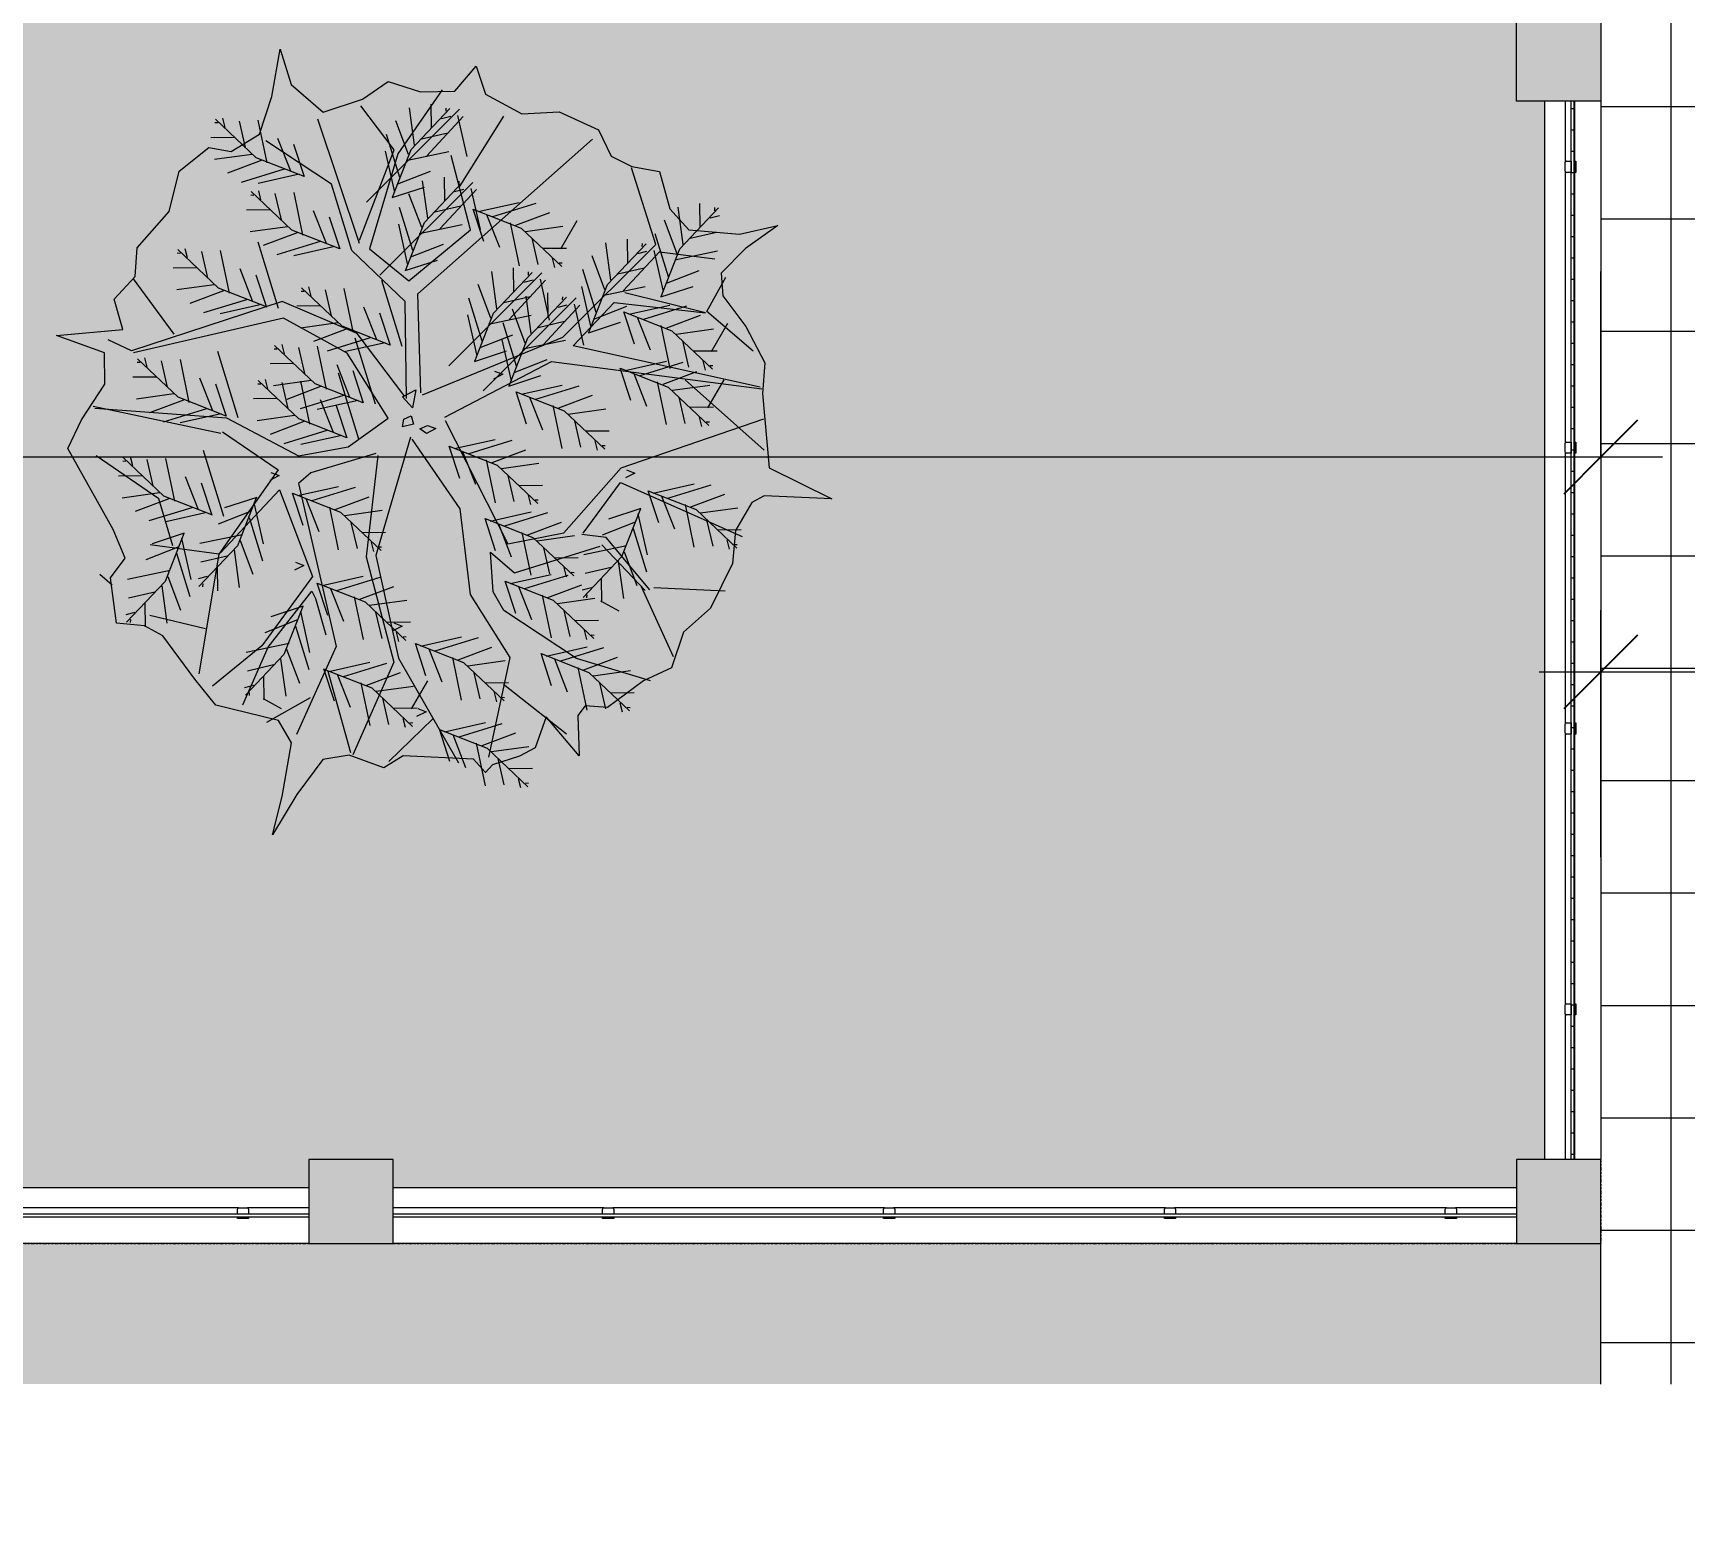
# Model space of a CAD drawing. Header units: millimetres. Extents: x 5359 to 218750, y -16347 to 109893.
# Drawn here: x 129220 to 135101, y 6886 to 12199 of the extents above; entities that cross this region are included whole.
import ezdxf

# ---------------------------------------------------------------- set-up
doc = ezdxf.new("R2010")
doc.units = ezdxf.units.MM
doc.linetypes.add('Double dash', pattern=[41.999998, 12, -6, 6, -6, 6, -6])
for name, color, linetype, lineweight in [('A-ANNO-DIMS', 211, 'Continuous', 9), ('A-ANNO-DIMS-220', 211, 'Continuous', 9), ('A-FLOR', 192, 'Continuous', 9), ('A-FLOR-HRAL', 11, 'Continuous', 9), ('A-FLOR-PATT', 8, 'Continuous', 9), ('A-WALL', 113, 'Continuous', 9), ('C-PROP-LINE', 91, 'Double dash', 18), ('G-IMPT', 8, 'Continuous', 9), ('L-PLNT', 71, 'Continuous', 9), ('S-COLS', 52, 'Continuous', 9), ('S-COLS-1', 253, 'Continuous', 5), ('S-COLS-3', 9, 'Continuous', 9), ('S-COLS-4', 52, 'Continuous', 18)]:
    doc.layers.add(name, color=color, linetype=linetype, lineweight=lineweight)
doc.styles.add('Arial_4', font='arial_0.ttf', dxfattribs={"width": 0.9, "height": 660})
doc.styles.add('Arial_5', font='arial_0.ttf', dxfattribs={"width": 0.9, "height": 660})
doc.dimstyles.new('1_Dim_chi_tiet_khu_đất_2', dxfattribs={"dimscale": 304.8, "dimtxt": 673.371204, "dimasz": 0.866142, "dimexe": 0.721785, "dimexo": 0.0625, "dimgap": 0.072178, "dimtad": 1, "dimdec": 0, "dimrnd": 5, "dimzin": 0, "dimdsep": 46, "dimtxsty": 'Arial_4', "dimblk1": 'OBLIQUE', "dimblk2": 'OBLIQUE', "dimsah": 1, "dimcen": 0.09, "dimdle": 0.721785, "dimazin": 0, "dimtfac": 1, "dimtdec": 4, "dimtix": 1, "dimtmove": 0, "dimatfit": 3, "dimfxl": 2.165354, "dimfxlon": 1, "dimtvp": 1, "dimtolj": 1, "dimtzin": 0, "dimarcsym": 2})
doc.dimstyles.new('1_Dim_chi_tiet_khu_đất_2_1', dxfattribs={"dimscale": 304.8, "dimtxt": 673.371204, "dimasz": 0.866142, "dimexe": 0.721785, "dimexo": 0.0625, "dimgap": 0.072178, "dimtad": 1, "dimdec": 0, "dimrnd": 5, "dimzin": 0, "dimdsep": 46, "dimtxsty": 'Arial_5', "dimblk1": 'OBLIQUE', "dimblk2": 'OBLIQUE', "dimsah": 1, "dimcen": 0.09, "dimdle": 0.721785, "dimazin": 0, "dimtfac": 1, "dimtdec": 4, "dimtix": 1, "dimtmove": 0, "dimatfit": 3, "dimfxl": 2.165354, "dimfxlon": 1, "dimtvp": 1, "dimtolj": 1, "dimtzin": 0, "dimarcsym": 2})

# ---------------------------------------------------------------- blocks, each defined once
blk = doc.blocks.new('M_Concrete-Rectangular-Column2 - 300x300-2025390-TKCS_MB ĐỊNH VỊ CỔNG-HÀNG RÀO')
at = {"layer": 'S-COLS-3'}
blk.add_hatch(color=256, dxfattribs=at).paths.add_polyline_path([(-150, 150), (-150, -150), (150, -150), (150, 150)])
at = {"layer": 'S-COLS-4'}
for p, q in [((-150, 150), (150, 150)), ((-150, -150), (-150, 150)), ((150, 150), (150, -150)), ((150, -150), (-150, -150))]:
    blk.add_line(p, q, dxfattribs=at)
blk = doc.blocks.new('NBS_CLDPhysicalSecuritySystems_MtlMeshPnlFncngSym_CLDModsecSecurusS3_InfillPanel - NBS_CLDPhysicalSecuritySystems_MtlMeshPnlFncngSym_CLDModsecSecurusS2_InfillPanel-2369488-TKCS_MB ĐỊNH VỊ CỔNG-HÀNG RÀO')
at = {"layer": 'A-FLOR-HRAL'}
h = blk.add_hatch(dxfattribs=at)
h.set_pattern_fill('FP_30', color=256, style=0, pattern_type=2)
h.set_pattern_definition([(180, (609.6, 0), (-2e-15, 13), []), (90, (609.6, 0), (76, -5e-15), [])])
h.paths.add_polyline_path([(3768.1, 6), (0, 6), (0, -6), (3768.1, -6)])
for p, q in [((0, 6), (3768.1, 6)), ((214, 11), (254, 11)), ((214, 6), (214, 11)), ((254, 6), (214, 6)), ((254, 11), (254, 6)), ((1214, 11), (1254, 11)), ((1214, 6), (1214, 11)), ((1254, 6), (1214, 6)), ((1254, 11), (1254, 6)), ((2214, 11), (2254, 11)), ((2214, 6), (2214, 11)), ((2254, 6), (2214, 6)), ((2254, 11), (2254, 6)), ((3214, 11), (3254, 11)), ((3214, 6), (3214, 11)), ((3254, 6), (3214, 6)), ((3254, 11), (3254, 6)), ((3768.1, -6), (0, -6)), ((0, -27), (218, -27)), ((214, -6), (254, -6)), ((214, -23), (214, -6)), ((250, -27), (218, -27)), ((250, -27), (1218, -27)), ((254, -6), (254, -23)), ((1214, -6), (1254, -6)), ((1214, -23), (1214, -6)), ((1250, -27), (1218, -27)), ((1250, -27), (2218, -27)), ((1254, -6), (1254, -23)), ((2214, -6), (2254, -6)), ((2214, -23), (2214, -6)), ((2250, -27), (2218, -27)), ((2250, -27), (3218, -27)), ((2254, -6), (2254, -23)), ((3214, -6), (3254, -6)), ((3214, -23), (3214, -6)), ((3250, -27), (3218, -27)), ((3250, -27), (3768.1, -27)), ((3254, -6), (3254, -23))]:
    blk.add_line(p, q, dxfattribs=at)
for centre, start, end in [((218, -23), 180, 270), ((250, -23), 270, 0), ((1218, -23), 180, 270), ((1250, -23), 270, 0), ((2218, -23), 180, 270), ((2250, -23), 270, 0), ((3218, -23), 180, 270), ((3250, -23), 270, 360)]:
    blk.add_arc(centre, 4, start, end, dxfattribs=at)
blk = doc.blocks.new('NBS_CLDPhysicalSecuritySystems_MtlMeshPnlFncngSym_CLDModsecSecurusS3_InfillPanel - NBS_CLDPhysicalSecuritySystems_MtlMeshPnlFncngSym_CLDModsecSecurusS2_InfillPanel-2369496-TKCS_MB ĐỊNH VỊ CỔNG-HÀNG RÀO')
at = {"layer": 'A-FLOR-HRAL'}
for p, q in [((0, 6), (4000, 6)), ((214, 11), (254, 11)), ((214, 6), (214, 11)), ((254, 11), (254, 6)), ((1214, 11), (1254, 11)), ((1214, 6), (1214, 11)), ((1254, 11), (1254, 6)), ((2214, 11), (2254, 11)), ((2214, 6), (2214, 11)), ((2254, 11), (2254, 6)), ((3214, 11), (3254, 11)), ((3214, 6), (3214, 11)), ((3254, 11), (3254, 6)), ((4000, -6), (0, -6)), ((0, -27), (218, -27)), ((214, -23), (214, -6)), ((250, -27), (218, -27)), ((250, -27), (1218, -27)), ((254, -6), (254, -23)), ((1214, -23), (1214, -6)), ((1250, -27), (1218, -27)), ((1250, -27), (2218, -27)), ((1254, -6), (1254, -23)), ((2214, -23), (2214, -6)), ((2250, -27), (2218, -27)), ((2250, -27), (3218, -27)), ((2254, -6), (2254, -23)), ((3214, -23), (3214, -6)), ((3250, -27), (3218, -27)), ((3250, -27), (4000, -27)), ((3254, -6), (3254, -23))]:
    blk.add_line(p, q, dxfattribs=at)
for centre, start, end in [((218, -23), 180, 270), ((250, -23), 270, 0), ((1218, -23), 180, 270), ((1250, -23), 270, 0), ((2218, -23), 180, 270), ((2250, -23), 270, 0), ((3218, -23), 180, 270), ((3250, -23), 270, 0)]:
    blk.add_arc(centre, 4, start, end, dxfattribs=at)
blk = doc.blocks.new('CAY GIANG HUONG - CAY GIANG HUONG_dwg-2249777-TKCS_MB ĐỊNH VỊ CỔNG-HÀNG RÀO')
at = {"layer": 'G-IMPT'}
for p, q in [((242.4, 999.8), (-171.1, 1412.8)), ((-111, 1403.7), (-111.7, 1417.4)), ((-46.7, 1330.2), (-45.6, 1436)), ((28.7, 1253.6), (51.8, 1419.9)), ((-171.6, 1068.3), (-368, 1382.8)), ((-205.4, 1202.8), (-164.3, 1385.4)), ((-25.6, 1205.9), (-187.5, 1380.5)), ((-90.8, 1372.2), (-131.8, 1382.4)), ((55.7, 1211.5), (112.2, 1361.9)), ((273.5, 814.7), (459.3, 1368.2)), ((685.1, 1174.6), (724.7, 1365)), ((781, 1243.1), (808.1, 1359.7)), ((871.8, 1331.6), (882.1, 1372.6)), ((903.4, 1351.8), (917.1, 1352.5)), ((-2.2, 1281.4), (-118.8, 1308.5)), ((94.9, 1109.2), (154.1, 1301.2)), ((519.3, 1111.7), (566.3, 1255.4)), ((580.3, 1136.8), (637.6, 1282.9)), ((829.8, 1287.5), (935.6, 1286.4)), ((66.3, 1185.5), (-124.1, 1225.1)), ((116.8, 1043.4), (157.8, 1226)), ((711.2, 1185.2), (861.5, 1128.6)), ((753.3, 1212.1), (919.6, 1189)), ((-105.1, 1005.1), (-104, 1110.8)), ((104.1, 1080.6), (-42, 1138)), ((543, 1124.1), (725.6, 1083.1)), ((608.8, 1146), (800.9, 1086.7)), ((-263.8, 877.6), (-222.8, 1060.3)), ((-84, 880.7), (-246, 1055.4)), ((184, 674.6), (-229.6, 1087.6)), ((-149.2, 1047), (-190.2, 1057.3)), ((-169.5, 1078.6), (-170.1, 1092.3)), ((-29.8, 928.5), (-6.7, 1094.8)), ((129.1, 1019.6), (-14.5, 1066.7)), ((-2.8, 886.4), (53.8, 1036.8)), ((525.7, 852.5), (565.3, 1042.9)), ((621.6, 921), (648.7, 1037.6)), ((712.4, 1009.5), (722.7, 1050.5)), ((744, 1029.7), (757.7, 1030.4)), ((-1306.7, 961.5), (-1307.3, 975.2)), ((-1242.3, 888), (-1241.2, 993.8)), ((-1167, 811.4), (-1143.9, 977.7)), ((-320, 935.5), (-512.1, 994.7)), ((-254.2, 957.4), (-436.8, 998.4)), ((-230.4, 969.7), (-277.5, 826.1)), ((-60.7, 956.2), (-177.3, 983.3)), ((36.4, 784), (95.6, 976.1)), ((420.9, 814.7), (478.2, 960.8)), ((670.4, 965.4), (776.2, 964.3)), ((-1286.4, 930), (-1327.4, 940.2)), ((-1140, 769.3), (-1083.4, 919.7)), ((-693.2, 916), (-620.6, 790.7)), ((-464.4, 869.3), (-630.7, 892.4)), ((-422.3, 896.3), (-572.7, 952.8)), ((-396.3, 906.9), (-435.9, 716.5)), ((-291.4, 944.7), (-348.8, 798.6)), ((7.8, 860.3), (-182.6, 899.9)), ((58.3, 718.3), (99.3, 900.9)), ((359.9, 789.6), (406.9, 933.3)), ((593.9, 890), (760.2, 866.9)), ((-1197.9, 839.2), (-1314.5, 866.3)), ((-1100.8, 667), (-1041.6, 859.1)), ((-984.5, 802.1), (-985.2, 815.8)), ((-920.2, 728.6), (-919.1, 834.4)), ((-844.9, 652), (-821.8, 818.3)), ((-492.2, 838.4), (-519.3, 721.8)), ((45.6, 755.5), (-100.5, 812.8)), ((449.4, 823.8), (641.5, 764.6)), ((551.8, 863.1), (702.2, 806.5)), ((634.7, 526), (725.1, 820.6)), ((-1129.4, 743.3), (-1319.8, 782.9)), ((-1078.9, 601.2), (-1037.9, 783.8)), ((-964.3, 770.6), (-1005.3, 780.8)), ((-817.9, 609.9), (-761.3, 760.3)), ((-541, 793.9), (-646.8, 795)), ((-583, 749.8), (-593.2, 708.8)), ((70.7, 694.5), (-73, 741.5)), ((383.6, 802), (566.3, 761)), ((852.8, 594), (892.4, 784.4)), ((948.7, 662.5), (975.8, 779.1)), ((1039.5, 751.1), (1049.8, 792.1)), ((1071.1, 771.3), (1084.8, 771.9)), ((-1091.6, 638.4), (-1237.7, 695.8)), ((-875.8, 679.8), (-992.4, 706.9)), ((-778.7, 507.6), (-719.4, 699.7)), ((-614.5, 729.6), (-628.2, 729)), ((-123.9, 271.1), (-537.4, 684.1)), ((-477.3, 675), (-478, 688.7)), ((-413, 601.5), (-411.9, 707.3)), ((-337.6, 524.9), (-314.5, 691.2)), ((687, 531.2), (734, 674.8)), ((748, 556.2), (805.3, 702.3)), ((997.5, 707), (1103.3, 705.9)), ((-1066.6, 577.4), (-1210.2, 624.5)), ((-807.3, 583.9), (-997.7, 623.5)), ((-756.8, 441.8), (-715.8, 624.4)), ((-571.7, 474.1), (-530.7, 656.7)), ((-565.6, 490.7), (-564.5, 596.5)), ((-391.9, 477.2), (-553.8, 651.8)), ((-457.1, 643.5), (-498.1, 653.7)), ((-310.7, 482.8), (-254.1, 633.2)), ((84.2, 356.5), (174.6, 651)), ((302.3, 424.4), (341.9, 614.8)), ((398.2, 492.9), (425.3, 609.5)), ((489, 581.5), (499.3, 622.5)), ((520.6, 601.7), (534.3, 602.4)), ((878.9, 604.6), (1029.3, 548.1)), ((921, 631.6), (1087.3, 608.5)), ((1098.1, 412.2), (1279.1, 657.8)), ((-990.8, 478.7), (-1182.9, 537.9)), ((-925, 500.6), (-1107.6, 541.6)), ((-769.5, 479), (-915.6, 536.4)), ((-724.3, 363.3), (-683.3, 545.9)), ((-544.5, 366.4), (-706.5, 541.1)), ((-276.5, 160.3), (-690, 573.3)), ((-609.7, 532.7), (-650.7, 543)), ((-629.9, 564.3), (-630.6, 578)), ((-490.3, 414.2), (-467.2, 580.5)), ((-368.6, 552.7), (-485.1, 579.8)), ((-463.3, 372.1), (-406.7, 522.4)), ((-271.4, 380.5), (-212.2, 572.6)), ((197.5, 386.6), (254.8, 532.7)), ((447, 537.4), (552.8, 536.3)), ((710.7, 543.5), (893.4, 502.5)), ((776.5, 565.4), (968.6, 506.2)), ((-1364.1, 459.2), (-1291.4, 333.9)), ((-1093.2, 439.5), (-1243.5, 496)), ((-1067.1, 450.1), (-1106.7, 259.7)), ((-962.3, 487.9), (-1019.6, 341.8)), ((-901.3, 512.9), (-948.3, 369.3)), ((-744.4, 418), (-888.1, 465.1)), ((-521.2, 441.9), (-637.8, 469)), ((-300, 456.8), (-490.5, 496.4)), ((-424.1, 269.7), (-364.8, 461.8)), ((-249.5, 314.7), (-208.5, 497.3)), ((136.5, 361.6), (183.5, 505.2)), ((370.5, 462), (536.8, 438.9)), ((-1135.3, 412.5), (-1301.6, 435.6)), ((-1163, 381.6), (-1190.1, 265)), ((-452.7, 346), (-643.1, 385.6)), ((-262.3, 351.9), (-408.3, 409.3)), ((-402.2, 203.9), (-361.2, 386.5)), ((160.2, 373.9), (342.9, 332.9)), ((203.5, 99.8), (293.9, 394.4)), ((226, 395.8), (418.1, 336.6)), ((328.4, 435), (478.8, 378.5)), ((-1211.8, 337.1), (-1317.6, 338.2)), ((-414.9, 241.2), (-561, 298.5)), ((-237.2, 290.9), (-380.8, 338)), ((421.6, 167.8), (461.2, 358.2)), ((517.5, 236.3), (544.6, 352.9)), ((608.3, 324.8), (618.5, 365.8)), ((639.9, 345), (653.5, 345.7)), ((813.6, 40.2), (904, 334.8)), ((1031.7, 108.2), (1071.3, 298.6)), ((1218.4, 265.2), (1228.7, 306.2)), ((-1285.4, 272.8), (-1299, 272.1)), ((-1253.8, 293), (-1264.1, 252)), ((-1077, 188.9), (-1227.4, 245.5)), ((-974.6, 228.1), (-1166.7, 287.3)), ((-908.8, 250), (-1091.5, 291)), ((-946.1, 237.3), (-1003.4, 91.2)), ((-885.1, 262.3), (-932.1, 118.7)), ((-389.8, 180.2), (-533.5, 227.2)), ((255.7, 104.9), (302.8, 248.6)), ((276.9, -56), (367.3, 238.5)), ((316.7, 130), (374.1, 276.1)), ((566.3, 280.7), (672.1, 279.6)), ((1127.7, 176.7), (1154.7, 293.3)), ((1176.5, 221.1), (1282.2, 220)), ((1250, 285.4), (1263.7, 286.1)), ((-1526.7, -104.4), (-1175.8, 209.3)), ((-1347.9, 208.6), (-1275.2, 83.3)), ((-1119.1, 161.9), (-1285.4, 185)), ((-1050.9, 199.5), (-1090.5, 9.1)), ((-510.7, 122.6), (-702.8, 181.8)), ((-445, 144.4), (-627.6, 185.4)), ((-421.2, 156.8), (-468.2, 13.1)), ((447.7, 178.4), (598, 121.8)), ((489.7, 205.3), (656, 182.2)), ((495, 11.9), (534.6, 202.3)), ((590.9, 80.4), (618, 197)), ((681.7, 169), (691.9, 210)), ((713.3, 189.2), (726.9, 189.9)), ((865.9, 45.3), (912.9, 189)), ((926.9, 70.4), (984.2, 216.5)), ((-1195.6, 86.6), (-1301.4, 87.7)), ((-1146.8, 131), (-1173.9, 14.4)), ((-655.2, 56.4), (-821.5, 79.5)), ((-613.1, 83.3), (-763.5, 139.9)), ((-587, 93.9), (-626.6, -96.5)), ((-482.2, 131.7), (-539.6, -14.4)), ((279.5, 117.3), (462.1, 76.3)), ((329.2, -50.9), (376.2, 92.7)), ((345.3, 139.1), (537.4, 79.9)), ((390.1, -25.9), (447.5, 120.2)), ((639.7, 124.9), (745.5, 123.8)), ((1459.8, 91.9), (890.6, -28.4)), ((955.4, 79.6), (1147.5, 20.3)), ((1057.8, 118.8), (1208.2, 62.2)), ((1099.9, 145.8), (1266.2, 122.7)), ((-1269.2, 22.2), (-1282.9, 21.6)), ((-1237.6, 42.5), (-1247.9, 1.5)), ((-683, 25.4), (-710.1, -91.2)), ((521.1, 22.5), (671.4, -34)), ((563.2, 49.5), (729.4, 26.4)), ((889.7, 57.7), (1072.3, 16.7)), ((-731.8, -19), (-837.5, -17.9)), ((-773.7, -63.1), (-784, -104.1)), ((-213.3, -119.6), (-405.4, -60.4)), ((-147.5, -97.7), (-330.1, -56.7)), ((352.9, -38.6), (535.5, -79.6)), ((418.7, -16.7), (610.8, -75.9)), ((-805.3, -83.3), (-819, -84)), ((-315.7, -158.8), (-466, -102.3)), ((-184.7, -110.4), (-242.1, -256.5)), ((-123.7, -85.4), (-170.8, -229)), ((877.8, -399.8), (968.2, -105.2)), ((1096, -331.8), (1135.6, -141.4)), ((1191.9, -263.3), (1219, -146.7)), ((1282.7, -174.8), (1292.9, -133.8)), ((-357.7, -185.8), (-524, -162.7)), ((-385.5, -216.7), (-412.6, -333.3)), ((-289.6, -148.2), (-329.2, -338.6)), ((1240.7, -218.9), (1346.5, -220)), ((1314.2, -154.6), (1327.9, -153.9)), ((-1098.3, -317.7), (-1290.4, -258.5)), ((-1032.5, -295.8), (-1215.1, -254.8)), ((-1008.8, -283.5), (-1055.8, -427.1)), ((-434.3, -261.2), (-540.1, -260.1)), ((484.4, -328.7), (292.4, -269.5)), ((550.2, -306.9), (367.6, -265.9)), ((930.1, -394.7), (977.2, -251)), ((991.1, -369.6), (1048.5, -223.5)), ((-1242.8, -383.9), (-1409.1, -360.8)), ((-1200.7, -357), (-1351, -300.4)), ((-1174.6, -346.3), (-1214.2, -536.8)), ((-1069.8, -308.6), (-1127.1, -454.6)), ((-977.6, -364.3), (-833.9, -411.3)), ((-507.9, -325.5), (-521.5, -326.1)), ((-476.3, -305.3), (-486.5, -346.3)), ((382.1, -368), (231.7, -311.4)), ((408.1, -357.4), (368.5, -547.8)), ((513, -319.6), (455.6, -465.7)), ((574, -294.5), (526.9, -438.2)), ((743.8, -338.5), (702.8, -521.1)), ((731.4, -314.7), (875.1, -361.8)), ((1019.7, -360.4), (1211.7, -419.7)), ((1122, -321.2), (1272.4, -377.8)), ((1164.1, -294.3), (1330.4, -317.4)), ((-1270.5, -414.9), (-1297.6, -531.4)), ((-965.2, -388), (-1006.2, -570.7)), ((-952.5, -425.3), (-806.5, -482.6)), ((-475, -481), (-625.4, -424.4)), ((-372.7, -441.7), (-564.8, -382.5)), ((-306.9, -419.8), (-489.5, -378.8)), ((-344.1, -432.6), (-401.5, -578.6)), ((-283.1, -407.5), (-330.2, -551.1)), ((340, -394.9), (173.7, -371.8)), ((312.2, -425.9), (285.1, -542.5)), ((765.7, -404.3), (706.4, -596.3)), ((756.5, -375.7), (902.6, -433.1)), ((953.9, -382.3), (1136.5, -423.3)), ((-1319.3, -459.3), (-1425.1, -458.2)), ((-1361.3, -503.4), (-1371.6, -544.4)), ((-943.4, -453.8), (-1002.6, -645.9)), ((-517.1, -507.9), (-683.4, -484.8)), ((-449, -470.3), (-488.6, -660.7)), ((263.4, -470.3), (157.6, -469.2)), ((221.4, -514.4), (211.2, -555.4)), ((804.9, -506.6), (748.3, -657)), ((794.3, -480.6), (984.7, -520.1)), ((1065.9, -497.9), (1024.9, -680.5)), ((1053.6, -474.1), (1197.2, -521.1)), ((-1392.9, -523.6), (-1406.6, -524.3)), ((-804, -525.8), (-996.8, -729.7)), ((-904.1, -556.2), (-960.7, -706.6)), ((-914.7, -530.1), (-724.3, -569.7)), ((-593.7, -583.3), (-699.5, -582.2)), ((-544.9, -538.9), (-572, -655.4)), ((189.9, -534.6), (176.2, -535.3)), ((831.9, -548.7), (808.8, -715)), ((862.8, -576.5), (979.4, -603.6)), ((900.1, -567.6), (1205.3, -525.6)), ((1087.8, -563.6), (1028.6, -755.7)), ((1078.6, -535.1), (1224.7, -592.4)), ((-877.2, -598.3), (-900.3, -764.6)), ((-846.2, -626), (-729.6, -653.1)), ((-667.2, -647.6), (-680.9, -648.3)), ((-462.4, -720.5), (-654.5, -661.3)), ((-635.7, -627.4), (-645.9, -668.4)), ((-396.6, -698.6), (-579.2, -657.6)), ((907.2, -625.3), (906.1, -731)), ((1116.4, -639.9), (1306.8, -679.5)), ((1429.5, -657), (1375.1, -704.2)), ((-1035.5, -715), (-1353.3, -730.1)), ((-1123.2, -1023.7), (-981.3, -712.2)), ((-801.8, -674.8), (-802.9, -780.6)), ((-757.7, -716.8), (-716.7, -727.1)), ((-564.8, -759.7), (-715.1, -703.2)), ((-433.9, -711.3), (-491.2, -857.4)), ((-372.9, -686.3), (-419.9, -829.9)), ((271.9, -767.9), (121.5, -711.3)), ((374.3, -728.6), (182.2, -669.4)), ((440, -706.8), (257.4, -665.8)), ((402.8, -719.5), (345.5, -865.6)), ((463.8, -694.4), (416.8, -838.1)), ((951.3, -667.2), (992.3, -677.5)), ((971.6, -698.8), (972.2, -712.5)), ((1127, -666), (1070.4, -816.4)), ((1154, -708.1), (1130.9, -874.4)), ((-881.4, -821), (-800.6, -777.1)), ((-606.9, -786.7), (-773.2, -763.6)), ((-737.5, -748.4), (-736.8, -762.1)), ((-538.7, -749.1), (-578.3, -939.5)), ((229.8, -794.8), (63.5, -771.7)), ((298, -757.3), (258.4, -947.7)), ((524.8, -798.8), (668.5, -845.9)), ((1184.9, -735.9), (1301.5, -763)), ((1229.3, -784.7), (1228.2, -890.4)), ((-683.4, -862.1), (-789.2, -861)), ((-634.6, -817.6), (-661.7, -934.2)), ((153.2, -870.2), (47.5, -869.1)), ((202.1, -825.8), (175, -942.4)), ((537.2, -822.6), (496.2, -1005.2)), ((549.9, -859.8), (696, -917.2)), ((958.6, -900.3), (1207.3, -839.6)), ((1273.4, -826.6), (1314.4, -836.9)), ((1293.7, -858.2), (1294.3, -871.9)), ((-757, -926.4), (-770.7, -927.1)), ((-725.4, -906.2), (-735.7, -947.2)), ((-62.9, -998), (-255, -938.8)), ((2.9, -976.2), (-179.7, -935.2)), ((79.7, -934.5), (66, -935.2)), ((111.3, -914.3), (101, -955.3)), ((559.1, -888.4), (499.8, -1080.4)), ((-724.2, -1081.9), (-874.5, -1025.3)), ((-621.8, -1042.6), (-813.9, -983.4)), ((-556, -1020.7), (-738.6, -979.7)), ((-532.3, -1008.4), (-579.3, -1152)), ((-165.3, -1037.3), (-315.6, -980.7)), ((-139.2, -1026.7), (-178.8, -1217.1)), ((-34.4, -988.9), (-91.7, -1135)), ((26.6, -963.8), (-20.4, -1107.5)), ((598.3, -990.7), (541.7, -1141.1)), ((587.7, -964.7), (778.1, -1004.3)), ((-766.3, -1108.8), (-932.6, -1085.7)), ((-698.1, -1071.2), (-737.7, -1261.7)), ((-593.3, -1033.5), (-650.6, -1179.5)), ((-207.4, -1064.2), (-373.7, -1041.1)), ((-235.1, -1095.2), (-262.2, -1211.8)), ((242.1, -1150.3), (91.7, -1093.8)), ((344.5, -1111.1), (152.4, -1051.9)), ((410.2, -1089.2), (227.6, -1048.2)), ((312, -1451.7), (413.9, -1089.2)), ((373, -1101.9), (315.7, -1248)), ((434, -1076.9), (387, -1220.5)), ((625.3, -1032.8), (602.2, -1199.1)), ((656.2, -1060.6), (772.8, -1087.7)), ((-794, -1139.8), (-821.1, -1256.3)), ((-367.5, -1146.6), (-647.7, -1366.7)), ((-283.9, -1139.6), (-389.7, -1138.5)), ((-28.8, -1130.6), (43.9, -1255.9)), ((200, -1177.3), (33.7, -1154.2)), ((268.2, -1139.7), (228.6, -1330.1)), ((700.6, -1109.4), (699.5, -1215.2)), ((744.7, -1151.3), (785.7, -1161.6)), ((-842.8, -1184.2), (-948.6, -1183.1)), ((-916.4, -1248.5), (-930, -1249.2)), ((-884.8, -1228.3), (-895.1, -1269.3)), ((-357.5, -1203.9), (-371.2, -1204.6)), ((-325.9, -1183.7), (-336.2, -1224.7)), ((172.2, -1208.2), (145.1, -1324.8)), ((493, -1206.1), (687.8, -1316.1)), ((621.1, -1255.5), (701.9, -1211.7)), ((765, -1182.9), (765.6, -1196.6)), ((-169.4, -1379.6), (-361.5, -1320.4)), ((-103.6, -1357.7), (-286.2, -1316.7)), ((-53, -1300.2), (144, -1490.2)), ((123.4, -1252.7), (17.7, -1251.6)), ((49.9, -1317), (36.2, -1317.6)), ((81.5, -1296.8), (71.2, -1337.8)), ((-271.8, -1418.8), (-422.1, -1362.3)), ((-140.9, -1370.4), (-198.2, -1516.5)), ((-79.9, -1345.4), (-126.9, -1489)), ((-313.9, -1445.8), (-480.2, -1422.7)), ((-245.7, -1408.2), (-285.3, -1598.6)), ((-390.4, -1521.2), (-496.2, -1520.1)), ((-341.6, -1476.7), (-368.7, -1593.3)), ((-464, -1585.5), (-477.6, -1586.2)), ((-432.4, -1565.3), (-442.7, -1606.3))]:
    blk.add_line(p, q, dxfattribs=at)
at = {"layer": 'G-IMPT', "flags": 128}
for points in [[(1326.9, 432.2), (1366.3, 567.4), (1272.5, 669.2), (1262.8, 795.8), (1120.4, 958.1), (1076.1, 1137.7), (943.8, 1242.6), (845.7, 1225.3), (718.4, 1301.6), (663.5, 1469.4), (626.4, 1679.9), (578.1, 1523.5), (435.5, 1399.7), (260.9, 1457.7), (145.9, 1536.1), (2.1, 1491), (-150.2, 1493.7), (-245.7, 1605.2), (-286.8, 1479.5), (-448.4, 1391.9), (-614.6, 1402), (-790.1, 1321.8), (-845.2, 1203.6), (-938.2, 1157.6), (-1060.9, 1135.9), (-1107.5, 969.9), (-1192.2, 876.1), (-1416.3, 856.3), (-1587.6, 895.1), (-1443, 792.4), (-1335.2, 683.1), (-1342.9, 583.2), (-1445.3, 446.7), (-1530.4, 283.8), (-1519.1, 147.6), (-1549.3, -183.2), (-1828.5, -321.2), (-1527.4, -307.6), (-1471.6, -337.2), (-1398.9, -462.5), (-1385.9, -608.2), (-1287.4, -807.9), (-1167.4, -915), (-1114.2, -1073.3), (-990.3, -1130.4), (-830.1, -1250.1), (-730.3, -1242.4), (-697.3, -1285.9), (-703.8, -1464.6), (-557.3, -1290.8), (-507.5, -1430), (-437.7, -1467.1), (-317.2, -1505), (-286, -1539), (-233.1, -1480.3), (80.3, -1464.5), (165.7, -1518.5), (320.1, -1461.7), (437.3, -1480.6), (553.5, -1637.6), (660.8, -1816), (618.2, -1646), (576, -1406.8), (634.4, -1307.7), (913.2, -1238.9), (1006.7, -1123.7), (1149.8, -930.8), (1230.6, -887), (1354.9, -874.9), (1382.5, -672.7), (1316.6, -585.7), (1370, -457.9), (1571.9, -96.8), (1511.5, 30.7), (1407.5, 189.9), (1408.5, 328.2), (1622.5, 405.3)], [(23.9, 164.3), (38.1, 83.9), (82.5, 133.2)], [(-66, -8.6), (-24.1, -30.1), (6, -9.9), (-29.1, 5.5)], [(34.4, 11), (82.2, -1.3), (77.4, 33.1), (43.6, 48)]]:
    blk.add_lwpolyline(points, close=True, dxfattribs=at)
for points in [[(-94.3, 1499.4), (104, 1214.5), (228.8, 791.8), (54.3, 649.7), (-219.6, 876.7), (-134.1, 1206.9)], [(127.4, 1021), (43.5, 1234.5), (-127.8, 1415.6)], [(274.4, 829.5), (119.5, 1232), (268.5, 1427.8)], [(520.7, 1113.5), (734.1, 1197.3), (915.2, 1368.7)], [(1.5, 150.1), (14.7, 591.2), (-763.3, 1280.1)], [(64.8, 125.3), (70.2, 557.6), (307.6, 784.5), (398, 1079.1), (690.9, 1272.3)], [(-6.2, 141.4), (-631.1, 398.2), (-1044.6, 811.2), (-936.9, 1152.9)], [(68.9, 695.9), (-15, 909.4), (-186.3, 1090.4)], [(361.3, 791.3), (574.7, 875.2), (755.8, 1046.5)], [(-1068.3, 578.9), (-1152.2, 792.3), (-1323.5, 973.4)], [(-231.9, 968), (-445.3, 884.1), (-626.4, 712.8)], [(-746.2, 419.5), (-830.1, 632.9), (-1001.4, 814)], [(-899.1, 604.3), (-1061.1, 778.9), (-1307.9, 747.7)], [(688.4, 532.9), (901.8, 616.8), (1082.9, 788.1)], [(-1477.6, 336), (-1272.1, 513.1), (-1356.2, 665.6)], [(-238.9, 292.4), (-322.8, 505.8), (-494.1, 686.9)], [(-1509.1, 176.7), (-676.7, 360.5), (-859.1, 553.2), (-1265.3, 507.1), (-906.9, 595.5)], [(137.9, 363.3), (351.3, 447.2), (532.4, 618.5)], [(-391.6, 181.6), (-475.5, 395), (-646.8, 576.1)], [(72.6, 134.1), (284.5, 414.7), (617.5, 556.9), (1287.9, 337.8), (1391.8, 386.3)], [(-902.7, 511.2), (-1116.1, 427.3), (-1297.2, 256)], [(1452.1, 83.2), (866.1, 40.1), (545.8, -129), (325.1, -89.5), (145.8, 38), (329.5, 328), (612.8, 482.9), (1280.2, 329)], [(257.2, 106.7), (470.6, 190.5), (651.7, 361.9)], [(867.3, 47.1), (1080.8, 130.9), (1261.8, 302.3)], [(-106, 42.4), (-580.2, 290.7), (-1516.9, 167.9)], [(-886.5, 260.6), (-1099.9, 176.7), (-1281, 5.4)], [(-326.5, 247.7), (-363.4, 233.5), (-321.6, 212.1)], [(-422.6, 155), (-636.1, 71.2), (-817.1, -100.2)], [(330.6, -49.2), (544, 34.7), (725.1, 206)], [(-106.9, 27.6), (-386, -521.3), (-635.1, -472.5), (-890.7, -183.7), (-1525.2, 34.8)], [(-301.2, -1470.5), (-396, -1027.6), (-220.1, -746.3), (-174.6, -365.1), (39.2, -54.9)], [(46.9, -46.2), (201.3, -573.1), (100.7, -1030.4), (-166, -1496.6)], [(883.8, -22.3), (635.5, -192.7), (900.1, -567.6), (989.4, -1099.3)], [(-125.2, -87.1), (-338.6, -171), (-519.7, -342.3)], [(193, -128.7), (244.1, -579.8), (121.2, -1048.5), (304.3, -1460.5)], [(200.7, -119.9), (490.7, -205), (545.3, -253.4), (377.6, -979), (554.8, -1370.1)], [(931.5, -392.9), (1145, -309.1), (1326.1, -137.7)], [(1104.2, -529.7), (1167.6, -320.6), (1446, -130)], [(-914.1, -192.6), (-951, -206.7), (-909.1, -228.2)], [(668.6, -203.6), (631.7, -217.7), (673.6, -239.2)], [(-721.6, -473.9), (-887.6, -248.9), (-1428.2, -488.2)], [(-1010.2, -285.2), (-1223.6, -369.1), (-1404.7, -540.4)], [(893.3, -561.6), (630, -281.5), (483.5, -666.9), (709, -975.9), (928.3, -1154.5)], [(-975.9, -365.7), (-892, -579.1), (-720.7, -760.2)], [(572.5, -296.2), (359.1, -380.1), (178, -551.4)], [(733.2, -316.1), (817.1, -529.6), (988.4, -710.7)], [(-284.6, -409.2), (-498, -493.1), (-679.1, -664.4)], [(-1018.2, -726.4), (-823.6, -492.9), (-714.8, -480)], [(1055.3, -475.5), (1139.2, -689), (1310.5, -870)], [(-1021.4, -1131), (-691.5, -1031.3), (-368.5, -817.8), (-320.2, -735.7), (-309.1, -558.2), (-415.8, -651.1), (-797.2, -531.8)], [(558.5, -603.5), (521.6, -617.7), (563.4, -639.1)], [(-374.3, -688), (-587.7, -771.9), (-768.8, -943.2)], [(462.4, -696.2), (248.9, -780), (67.9, -951.4)], [(793.5, -1238), (679.9, -981.3), (486.6, -732.1), (470.2, -764.4), (424, -926.5)], [(526.6, -800.2), (610.5, -1013.7), (781.8, -1194.8)], [(121.3, -872.9), (84.4, -887.1), (126.3, -908.5)], [(-533.7, -1010.1), (-747.1, -1094), (-928.2, -1265.3)], [(25.2, -965.5), (-188.2, -1049.4), (-369.3, -1220.8)], [(432.6, -1078.6), (219.1, -1162.5), (38.1, -1333.8)], [(14.8, -1254.5), (-22.1, -1268.6), (19.8, -1290.1)], [(-81.3, -1347.1), (-294.7, -1431), (-475.8, -1602.3)]]:
    blk.add_lwpolyline(points, dxfattribs=at)
blk = doc.blocks.new('CAY GIANG HUONG - CAY GIANG HUONG-2274019-TKCS_MB ĐỊNH VỊ CỔNG-HÀNG RÀO')
at = {"extrusion": (0, 0, -1), "xscale": 0.8, "yscale": 0.8, "zscale": -0.8, "rotation": 180}
blk.add_blockref('CAY GIANG HUONG - CAY GIANG HUONG_dwg-2249777-TKCS_MB ĐỊNH VỊ CỔNG-HÀNG RÀO', (0, 0), dxfattribs=at)
blk = doc.blocks.new('Family - ___-1476882-TKCS_MB ĐỊNH VỊ CỔNG-HÀNG RÀO')
at = {"layer": 'C-PROP-LINE'}
for p in [(134801.5, 77418.4), (26103.5, 7888.2)]:
    blk.add_line(p, (134801.5, 7888.2), dxfattribs=at)
blk = doc.blocks.new('DIMBLOCK2-TKCS_MB ĐỊNH VỊ CỔNG-HÀNG RÀO')
at = {"layer": 'A-ANNO-DIMS-220'}
for p, q in [((157794.6, 10584.2), (157794.6, 9704.2)), ((157794.6, 9924.2), (157794.6, 10584.2)), ((134801.5, 9264.2), (134801.5, 10144.2)), ((134581.5, 9924.2), (158014.6, 9924.2)), ((134801.5, 9924.2), (134801.5, 9264.2))]:
    blk.add_line(p, q, dxfattribs=at)
at = {"layer": 'A-ANNO-DIMS-220', "lineweight": 25}
for p, q in [((134801.5, 9924.2), (134933.5, 10056.2)), ((157794.6, 9924.2), (157926.6, 10056.2)), ((134801.5, 9924.2), (134669.5, 9792.2)), ((157794.6, 9924.2), (157662.6, 9792.2))]:
    blk.add_line(p, q, dxfattribs=at)
at = {"layer": 'A-ANNO-DIMS-220', "color": 0, "insert": (145158.5, 10803.1), "char_height": 660, "width": 2734.923, "attachment_point": 1, "line_spacing_factor": 0.941778, "style": 'Arial_4'}
blk.add_mtext('\u206e23000', dxfattribs=at)
blk = doc.blocks.new('_Oblique')
at = {"color": 0, "linetype": 'ByBlock', "lineweight": -2}
blk.add_line((-0.5, -0.5), (0.5, 0.5), dxfattribs=at)
blk = doc.blocks.new('DIMBLOCK28-TKCS_MB ĐỊNH VỊ CỔNG-HÀNG RÀO')
at = {"layer": 'A-ANNO-DIMS-220'}
for p, q in [((89452.6, 11349.1), (89452.6, 10469.1)), ((89452.6, 10689.1), (89452.6, 11349.1)), ((134801.5, 11349.1), (134801.5, 10469.1)), ((134801.5, 10689.1), (134801.5, 11349.1)), ((89452.6, 10689.1), (135021.5, 10689.1))]:
    blk.add_line(p, q, dxfattribs=at)
at = {"layer": 'A-ANNO-DIMS-220', "lineweight": 25}
for p, q in [((89452.6, 10689.1), (89584.6, 10821.1)), ((134801.5, 10689.1), (134933.5, 10821.1)), ((89452.6, 10689.1), (89320.6, 10557.1)), ((134801.5, 10689.1), (134669.5, 10557.1))]:
    blk.add_line(p, q, dxfattribs=at)
at = {"layer": 'A-ANNO-DIMS-220', "color": 0, "char_height": 660, "attachment_point": 1, "line_spacing_factor": 0.941778, "style": 'Arial_5'}
for s, insert, width in [('45350', (110987.5, 11567.9), 2734.923), ('TƯ\\fArial|b0|i0|c254|p34|;\\W.9;ỜNG RÀO', (109568.2, 10487.9), 6141.145)]:
    blk.add_mtext(s, dxfattribs=dict(at, insert=insert, width=width))

msp = doc.modelspace()

# ---------------------------------------------------------------- hatches: boundary and pattern name
at = {"layer": 'A-FLOR-PATT'}
h = msp.add_hatch(dxfattribs=at)
h.set_pattern_fill('FP_5', color=256, style=0, pattern_type=2)
h.set_pattern_definition([(90, (81451.8, 48336.34), (-400, 2e-14), []), (180, (81451.8, 48336.34), (-5e-14, -400), [])])
h.paths.add_polyline_path([(14081.4, -16347.2), (14081.4, 79336.3), (14075, 79693.3), (14055.9, 80049.7), (14024.1, 80405.3), (13979.6, 80759.5), (13922.5, 81111.9), (13852.8, 81462), (13770.7, 81809.4), (13676.3, 82153.7), (13569.6, 82494.3), (13450.9, 82831), (13320.2, 83163.2), (13177.7, 83490.5), (13023.6, 83812.5), (12858.2, 84128.8), (12681.5, 84439), (12493.9, 84742.7), (12295.6, 85039.6), (12086.8, 85329.1), (11867.8, 85611), (11638.9, 85884.9), (11400.3, 86150.5), (11152.4, 86407.4), (10895.5, 86655.3), (10630, 86893.8), (10356.1, 87122.8), (10074.1, 87341.7), (9784.6, 87550.5), (9487.8, 87748.9), (9184.1, 87936.5), (8873.9, 88113.1), (8557.5, 88278.6), (8235.5, 88432.7), (7908.2, 88575.1), (7576, 88705.8), (7239.4, 88824.6), (6898.7, 88931.3), (6554.4, 89025.7), (6207, 89107.8), (5856.9, 89177.4), (5504.5, 89234.6), (5358.8, 89252.8), (5358.8, 82030.3), (10052.8, 77336.3), (10052.8, -16347.2), (12634.8, -16347.2)])
h.paths.add_polyline_path([(51727.7, -16347.2), (56702.6, -16347.2), (56702.6, -12330.8), (31070.8, -12330.8), (26103.5, -7352), (26103.5, 40986.3), (24603.5, 40986.3), (22103.5, 38486.3), (22103.5, -8023.3), (22132.9, -8371.9), (22174.4, -8719.2), (22228.1, -9064.9), (22293.8, -9408.5), (22371.5, -9749.6), (22461, -10087.7), (22562.4, -10422.5), (22675.4, -10753.6), (22799.9, -11080.5), (22935.8, -11402.8), (23082.8, -11720.2), (23240.9, -12032.3), (23409.7, -12338.6), (23589.2, -12638.9), (23779.1, -12932.6), (23979.2, -13219.6), (24189.1, -13499.4), (24408.7, -13771.7), (24637.7, -14036.1), (24875.9, -14292.4), (25122.8, -14540.1), (25378.2, -14779.1), (25641.9, -15009), (25913.4, -15229.6), (26192.5, -15440.5), (26478.7, -15641.5), (26771.9, -15832.4), (27071.5, -16012.9), (27377.3, -16182.8), (27700.1, -16347.2), (44092.7, -16347.2)])
h.paths.add_polyline_path([(134801.6, 7388.2), (140779.3, 7388.2), (140779.3, 38986.3), (138279.3, 40986.3), (134801.5, 40986.3), (134801.5, 7388.2)])
h.paths.add_polyline_path([(157794.6, 7388.2), (157794.6, 109892.8), (152779.3, 109892.8), (152779.3, 7388.2), (155944.1, 7388.2)])
h.paths.add_polyline_path([(138279.3, 45986.3), (140779.3, 47986.3), (140779.3, 77336.3), (140773.2, 77721), (140754.7, 78105.2), (140723.9, 78488.6), (140680.8, 78870.9), (140625.5, 79251.5), (140558.1, 79630.2), (140478.5, 80006.6), (140386.9, 80380.2), (140283.4, 80750.7), (140168, 81117.6), (140041, 81480.7), (139902.4, 81839.5), (139752.3, 82193.7), (139591, 82542.9), (139418.5, 82886.8), (139235.2, 83224.9), (139041.1, 83557), (138836.4, 83882.8), (138621.4, 84201.7), (138396.3, 84513.7), (138161.3, 84818.2), (137916.7, 85115.1), (137662.7, 85403.9), (137399.5, 85684.5), (137127.5, 85956.5), (136843.4, 86222.8), (136558.1, 86473.7), (136261.2, 86718.3), (135956.7, 86953.3), (135644.7, 87178.4), (135325.8, 87393.4), (135000.1, 87598), (134668, 87792.2), (134329.8, 87975.5), (133986, 88148), (133636.7, 88309.3), (133282.6, 88459.3), (132923.7, 88598), (132560.6, 88725), (132193.7, 88840.4), (131823.2, 88943.9), (131449.6, 89035.5), (131073.3, 89115), (130694.5, 89182.5), (130313.9, 89237.8), (129931.6, 89280.9), (129548.2, 89311.7), (129164, 89330.2), (128779.3, 89336.3), (87752.6, 89336.3), (85252.6, 86836.3), (85252.6, 84418.2), (127801.6, 84418.2), (134801.6, 77417.7), (134801.6, 45986.3), (136085.6, 45986.3)])
h.paths.add_polyline_path([(24603.5, 45986.3), (26103.5, 45986.3), (26103.5, 77418.2), (33103.5, 84418.2), (75452.6, 84418.2), (75452.6, 86836.3), (72952.6, 89336.3), (32081.4, 89336.3), (31731.6, 89330.2), (31382.3, 89311.9), (31033.8, 89281.3), (30686.6, 89238.6), (30341.1, 89183.8), (29997.8, 89116.9), (29657, 89038), (29319.2, 88947.3), (28984.7, 88844.8), (28654, 88730.7), (28327.6, 88605), (28005.7, 88468.1), (27688.8, 88319.9), (27377.3, 88160.8), (27071.5, 87990.9), (26771.9, 87810.4), (26478.7, 87619.5), (26192.5, 87418.5), (25913.4, 87207.6), (25641.9, 86987), (25378.2, 86757.1), (25122.8, 86518.1), (24831.7, 86222.8), (24637.7, 86014.1), (24408.7, 85749.7), (24189.1, 85477.4), (23979.2, 85197.6), (23779.1, 84910.6), (23589.2, 84616.8), (23409.7, 84316.6), (23240.9, 84010.3), (23082.8, 83698.2), (22935.8, 83380.8), (22799.9, 83058.5), (22675.4, 82731.6), (22562.4, 82400.5), (22461, 82065.7), (22371.5, 81727.6), (22293.8, 81386.5), (22228.1, 81042.9), (22174.4, 80697.2), (22132.9, 80349.9), (22103.5, 80001.3), (22103.5, 48486.3), (23817.1, 46772.8)])
h.paths.add_polyline_path([(5358.8, 97336.3), (130779.3, 97336.3), (131136.3, 97342.7), (131492.7, 97361.8), (131848.3, 97393.6), (132202.5, 97438.1), (132554.9, 97495.2), (132905, 97564.9), (133252.4, 97647), (133596.7, 97741.4), (133937.3, 97848.1), (134274, 97966.8), (134606.2, 98097.5), (134933.5, 98240), (135255.5, 98394.1), (135571.8, 98559.5), (135882, 98736.2), (136185.8, 98923.8), (136482.6, 99122.1), (136772.1, 99330.9), (137054, 99549.9), (137328, 99778.8), (137593.5, 100017.4), (137850.4, 100265.3), (138098.3, 100522.2), (138336.8, 100787.7), (138565.8, 101061.6), (138784.8, 101343.6), (138993.6, 101633.1), (139191.9, 101929.9), (139379.5, 102233.6), (139556.1, 102543.8), (139721.6, 102860.2), (139875.7, 103182.2), (140018.1, 103509.5), (140148.8, 103841.7), (140267.6, 104178.3), (140374.3, 104519), (140468.7, 104863.3), (140550.8, 105210.7), (140620.5, 105560.8), (140681.9, 105947.8), (140722.1, 106267.4), (140753.9, 106622.9), (140773, 106979.4), (140779.3, 107336.3), (140779.3, 109892.8), (135779.3, 109892.8), (135779.3, 107336.3), (130779.3, 102336.3), (5358.8, 102336.3), (5358.8, 99924.4)])
h = msp.add_hatch(color=256, dxfattribs=at)
h.paths.add_polyline_path([(10052.8, -16347.2), (10052.8, 77336.3), (5358.8, 82030.3), (5358.8, -16347.2)])
h.paths.add_polyline_path([(56702.6, -12330.8), (56702.6, 7388.2), (134801.5, 7388.2), (134801.5, 7888.2), (26103.5, 7888.2), (26103.5, -7352), (31070.8, -12330.8), (44092.7, -12330.8)])
h.paths.add_polyline_path([(160294.2, 7388.2), (160294.2, 109892.8), (157794.6, 109892.8), (157794.6, 7388.2)])
h.paths.add_polyline_path([(130779.3, 102336.3), (135779.3, 107336.3), (135779.3, 109892.8), (5358.8, 109892.8), (5358.8, 102336.3), (121560.4, 102336.3)])
h = msp.add_hatch(dxfattribs=at)
h.set_pattern_fill('FP_14', color=256, style=0, pattern_type=2)
h.set_pattern_definition([(0, (167.64, 11.2), (558.8, 558.8), [83.82, -16.764, 22.352, -16.764, -419.1]), (0, (167.64, 11.2), (558.8, 558.8), [-139.7, 83.82, -335.28]), (0, (139.7, 27.94), (558.8, 558.8), [55.88, -41.91, 83.82, -41.91, -335.28]), (0, (139.7, 27.94), (558.8, 558.8), [-223.52, 55.88, -279.4]), (0, (335.3, 251.46), (558.8, 558.8), [69.85, -27.94, 69.85, -391.16]), (0, (55.9, 363.2), (558.8, 558.8), [27.94, -55.88, 27.94, -447.04]), (90, (111.76, 363.2), (-558.8, 558.8), [50.292, -508.508]), (90, (279.4, 27.94), (-558.8, 558.8), [55.88, -502.92]), (90, (419.1, 251.46), (-558.8, 558.8), [55.88, -502.92]), (45, (352.04, 22.35), (0, 558.7996), [55.88, -734.383]), (135, (206.76, 22.35), (-558.7996, 0), [55.88, -734.383]), (63.435, (335.28, 25.15), (-0.0005, 558.8001), [55.88, -1193.635]), (75.964, (307.34, 27.94), (-0.00237, 558.80038), [55.88, -2248.111]), (75.964, (447.04, 251.46), (-0.00237, 558.80038), [44.704, -2259.287]), (75.964, (122.94, 363.22), (-0.00237, 558.80038), [39.116, -2264.875]), (104.036, (251.46, 27.94), (0.00237, 558.80038), [55.88, -2248.111]), (104.036, (391.16, 251.46), (0.00237, 558.80038), [44.704, -2259.287]), (104.036, (100.58, 363.22), (0.00237, 558.80038), [39.116, -2264.875]), (116.565, (223.52, 25.15), (0.0005, 558.8001), [55.88, -1193.634])])
h.paths.add_polyline_path([(133664.7, 8088.2), (134501.6, 8088.2), (134501.6, 8188.2), (134601.5, 8188.2), (134601.5, 11956.3), (134501.6, 11956.3), (134501.6, 12256.3), (134601.5, 12256.3), (134601.5, 14792.4), (133911.5, 14792.4), (133911.5, 14756.9), (132281.5, 13126.9), (123123.5, 13126.9), (123123.5, 8088.2), (125901.6, 8088.2), (125901.6, 8188.2), (126201.6, 8188.2), (126201.6, 8088.2), (130201.6, 8088.2), (130201.6, 8188.2), (130501.6, 8188.2), (130501.6, 8088.2), (131243.8, 8088.2)])
h.paths.add_polyline_path([(133911.5, 14912.4), (134601.5, 14912.4), (134601.5, 16056.3), (134501.6, 16056.3), (134501.6, 16356.3), (134601.5, 16356.3), (134601.5, 20156.3), (134501.6, 20156.3), (134501.6, 20456.3), (134601.5, 20456.3), (134601.5, 24256.3), (134501.6, 24256.3), (134501.6, 24556.3), (134601.5, 24556.3), (134601.5, 28356.3), (134501.6, 28356.3), (134501.6, 28656.3), (134601.5, 28656.3), (134601.5, 32456.3), (134501.6, 32456.3), (134501.6, 32756.3), (134601.5, 32756.3), (134601.5, 36556.3), (134501.6, 36556.3), (134501.6, 36856.3), (134601.5, 36856.3), (134601.5, 40586.3), (134501.6, 40586.3), (134501.6, 40876.3), (134371.7, 40874), (134313.2, 40867.5), (134236.5, 40846.7), (134179, 40822.9), (134113.5, 40782.8), (134055, 40732.8), (134005.1, 40674.4), (133964.9, 40608.8), (133932.9, 40527.1), (133917.5, 40463), (133911.5, 40386.3), (133911.5, 15134.2)])
at = {"layer": 'S-COLS-1'}
for points in [[(130201.6, 7888.2), (130501.6, 7888.2), (130501.6, 8188.2), (130201.6, 8188.2)], [(134501.6, 7888.2), (134801.6, 7888.2), (134801.6, 8188.2), (134501.6, 8188.2)]]:
    msp.add_hatch(color=256, dxfattribs=at).paths.add_polyline_path(points)

# ---------------------------------------------------------------- linework, layer by layer
at = {"layer": 'A-FLOR'}
msp.add_line((134801.5, 7388.2), (134801.5, 7888.2), dxfattribs=at)
at = {"layer": 'A-WALL'}
for p, q in [((134601.5, 8188.2), (134601.5, 11956.3)), ((134801.5, 11956.3), (134801.5, 8188.2)), ((126201.6, 8088.2), (130201.6, 8088.2)), ((130501.6, 8088.2), (134501.6, 8088.2)), ((130201.6, 7888.2), (126201.6, 7888.2)), ((134501.6, 7888.2), (130501.6, 7888.2))]:
    msp.add_line(p, q, dxfattribs=at)
at = {"layer": 'S-COLS-4'}
for p, q in [((130501.6, 8188.2), (130201.6, 8188.2)), ((130201.6, 8188.2), (130201.6, 7888.2)), ((130501.6, 7888.2), (130501.6, 8188.2)), ((134801.6, 8188.2), (134501.6, 8188.2)), ((134501.6, 8188.2), (134501.6, 7888.2)), ((134801.6, 7888.2), (134801.6, 8188.2)), ((130201.6, 7888.2), (130501.6, 7888.2)), ((134501.6, 7888.2), (134801.6, 7888.2))]:
    msp.add_line(p, q, dxfattribs=at)

# ---------------------------------------------------------------- block references
at = {"layer": 'A-FLOR-HRAL'}
for name, p, rotation in [('NBS_CLDPhysicalSecuritySystems_MtlMeshPnlFncngSym_CLDModsecSecurusS3_InfillPanel - NBS_CLDPhysicalSecuritySystems_MtlMeshPnlFncngSym_CLDModsecSecurusS2_InfillPanel-2369488-TKCS_MB ĐỊNH VỊ CỔNG-HÀNG RÀO', (134701.6, 11956.3), 270.0000000000002), ('NBS_CLDPhysicalSecuritySystems_MtlMeshPnlFncngSym_CLDModsecSecurusS3_InfillPanel - NBS_CLDPhysicalSecuritySystems_MtlMeshPnlFncngSym_CLDModsecSecurusS2_InfillPanel-2369496-TKCS_MB ĐỊNH VỊ CỔNG-HÀNG RÀO', (130201.6, 7988.2), 180), ('NBS_CLDPhysicalSecuritySystems_MtlMeshPnlFncngSym_CLDModsecSecurusS3_InfillPanel - NBS_CLDPhysicalSecuritySystems_MtlMeshPnlFncngSym_CLDModsecSecurusS2_InfillPanel-2369496-TKCS_MB ĐỊNH VỊ CỔNG-HÀNG RÀO', (134501.6, 7988.2), 180)]:
    msp.add_blockref(name, p, dxfattribs=dict(at, rotation=rotation))
at = {"layer": 'C-PROP-LINE'}
msp.add_blockref('Family - ___-1476882-TKCS_MB ĐỊNH VỊ CỔNG-HÀNG RÀO', (0, 0), dxfattribs=at)
at = {"layer": 'L-PLNT', "rotation": 180}
msp.add_blockref('CAY GIANG HUONG - CAY GIANG HUONG-2274019-TKCS_MB ĐỊNH VỊ CỔNG-HÀNG RÀO', (130601.5, 10796.9), dxfattribs=at)
at = {"layer": 'S-COLS', "rotation": 89.99999999999942}
msp.add_blockref('M_Concrete-Rectangular-Column2 - 300x300-2025390-TKCS_MB ĐỊNH VỊ CỔNG-HÀNG RÀO', (134651.6, 12106.3), dxfattribs=at)

# ---------------------------------------------------------------- dimensions: what is measured, and where the dimension line sits
at = {"layer": 'A-ANNO-DIMS'}
for base, p1, p2, text, dimstyle, override, picture, middle in [((134801.5, 10689.1), (89452.6, 11349.1), (134801.5, 11349.1), '<>\\XTƯỜNG RÀO', '1_Dim_chi_tiet_khu_đất_2_1', {"dimpost": '<>', "dimfxl": 45348.920784}, 'DIMBLOCK28-TKCS_MB ĐỊNH VỊ CỔNG-HÀNG RÀO', (112127, 10689.1)), ((157794.6, 9924.2), (134801.5, 9264.2), (157794.6, 10584.2), '\u206e23000', '1_Dim_chi_tiet_khu_đất_2', {"dimpost": '<>', "dimfxl": 23031.020011}, 'DIMBLOCK2-TKCS_MB ĐỊNH VỊ CỔNG-HÀNG RÀO', (146298.1, 10339.5))]:
    dim = msp.add_linear_dim(base=base, p1=p1, p2=p2, text=text, dimstyle=dimstyle, override=override, dxfattribs=at)
    dim.commit()
    dim.dimension.update_dxf_attribs({"geometry": picture, "text_midpoint": middle})

doc.saveas('drawing.dxf')
